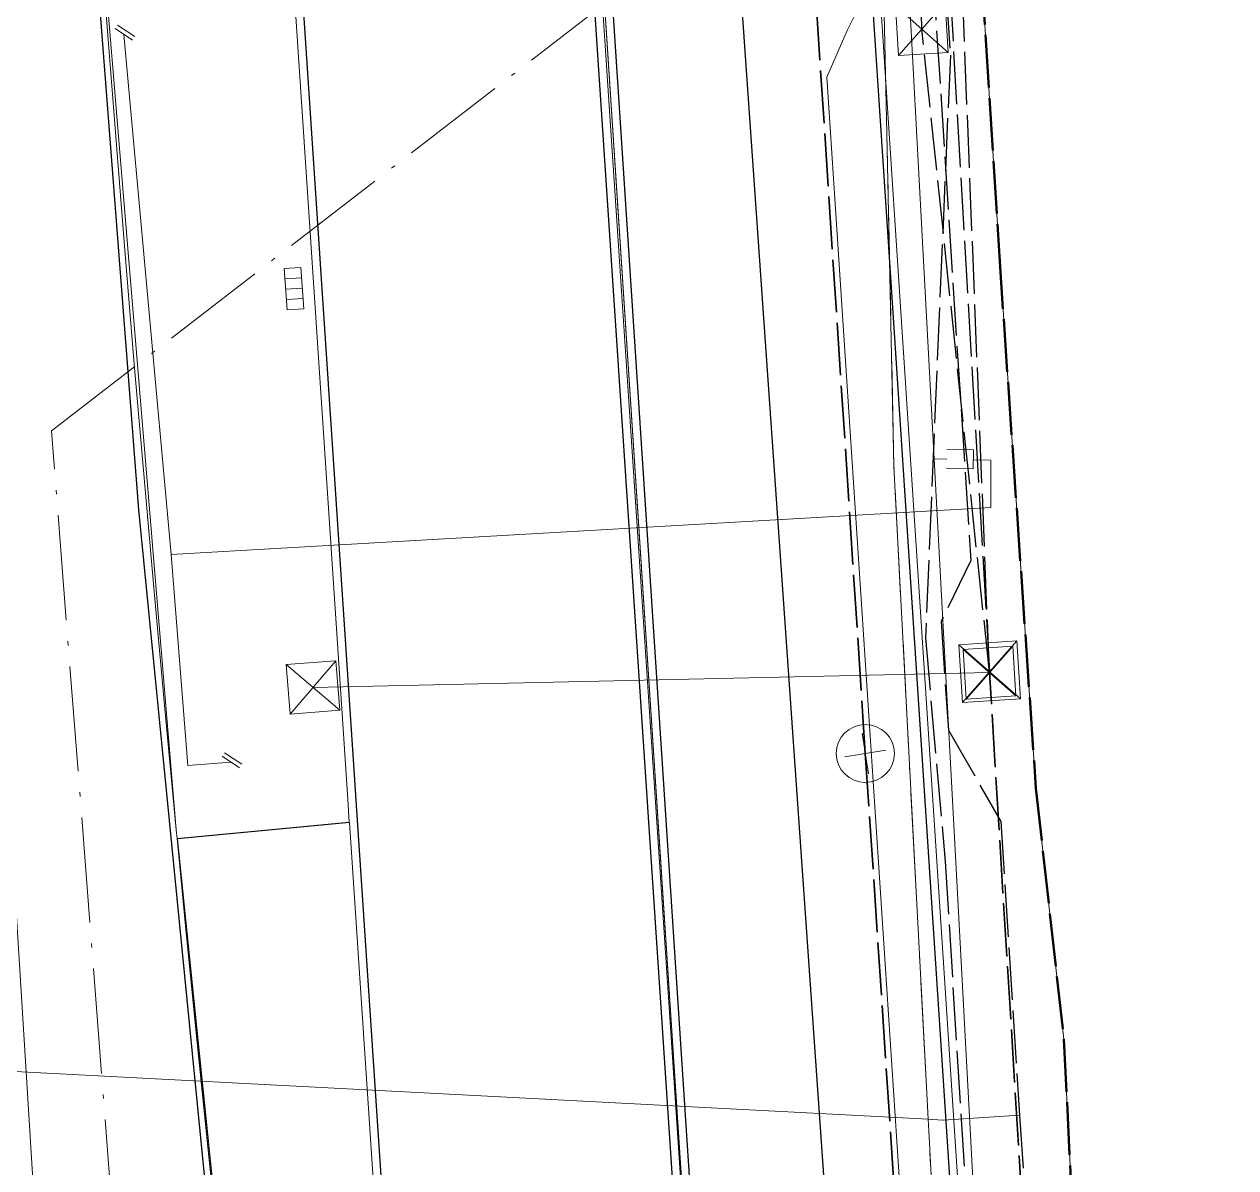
# Model space of a CAD drawing. Header units: metres. Extents: x 105014 to 106600, y 111320 to 118425.
# Drawn here: x 105892.42 to 105921.65, y 117388.45 to 117416.04 of the extents above; entities that cross this region are included whole.
import ezdxf

# ---------------------------------------------------------------- set-up
doc = ezdxf.new("R2010")
doc.units = ezdxf.units.M
doc.linetypes.add('DASHDOT', pattern=[3.556, 2.54, -0.508, 0, -0.508])
doc.linetypes.add('DASHED', pattern=[1.524, 1.27, -0.254])
for name, color, linetype, lineweight in [('00-BASE-LIMITE', 7, 'DASHED', 50), ('00-BASE-UE', 42, 'DASHED', 25), ('10-PAV-CALZADA-BRT', 12, 'CONTINUOUS', 30), ('10-PAV-CALZADA-MIXTA', 8, 'CONTINUOUS', 30), ('10-PAV-SARDINEL', 252, 'CONTINUOUS', 13), ('20-EP-ZONA-DURA', 253, 'CONTINUOUS', 13), ('20-EP-ZONA-VERDE', 84, 'CONTINUOUS', 13), ('30-RED-ENEL-EXIST', 13, 'CONTINUOUS', 13), ('30-RED-ENEL-NODOS', 11, 'CONTINUOUS', 13), ('30-RED-ENEL-PROY', 1, 'DASHED', 25), ('30-RED-ETB-EXIST', 145, 'CONTINUOUS', 13), ('30-RED-MOVISTAR-CAMARA', 141, 'CONTINUOUS', 13), ('30-RED-MOVISTAR-PROY', 4, 'DASHED', 25), ('30-RED-VANTI-EXIST', 52, 'CONTINUOUS', 13), ('30-RED-VANTI-PROY', 2, 'DASHED', 25), ('30-RED-VANTI-RETIRO', 8, 'DASHDOT', 13), ('35-RH-ACUE-DOMICILIARIA', 152, 'CONTINUOUS', 9), ('35-RH-ACUE-MENOR-EXIST', 151, 'CONTINUOUS', 13), ('35-RH-ACUE-MENOR-PROY', 5, 'DASHED', 25), ('35-RH-PLUV-COLECTOR', 96, 'CONTINUOUS', 30), ('35-RH-PLUV-NODOS', 94, 'CONTINUOUS', 13), ('35-RH-PLUV-RETIRO', 8, 'DASHDOT', 13), ('36-RH-SAN-COLECTOR-PROY', 6, 'DASHED', 35), ('36-RH-SAN-POZOS', 216, 'CONTINUOUS', 13), ('60-PREDIAL-LOTE', 42, 'CONTINUOUS', 13)]:
    doc.layers.add(name, color=color, linetype=linetype, lineweight=lineweight)

# ---------------------------------------------------------------- blocks, each defined once
blk = doc.blocks.new('CAJA_ENEL')
for p, q in [((-0.6, -0.6), (0.6, 0.6)), ((-0.6, 0.6), (0.6, -0.6))]:
    blk.add_line(p, q)
blk.add_lwpolyline([(-0.6, -0.6), (0.6, -0.6), (0.6, 0.6), (-0.6, 0.6)], close=True)
blk = doc.blocks.new('CAM_MOV_CS_276')
for p, q in [((-0.7, -0.7), (0.7, 0.7)), ((-0.7, 0.7), (0.7, -0.7))]:
    blk.add_line(p, q)
blk.add_lwpolyline([(-0.7, -0.7), (0.7, -0.7), (0.7, 0.7), (-0.7, 0.7)], close=True)
blk = doc.blocks.new('POZO_SAN')
for p, q in [((0, -0.5), (0, 0.5)), ((-0.5, 0), (0.5, 0))]:
    blk.add_line(p, q)
blk.add_circle((0, 0), 0.7)
blk = doc.blocks.new('SUMIDERO')
for p, q in [((-0.25, -0.2), (-0.25, 0.2)), ((0, -0.2), (0, 0.2)), ((0.25, -0.2), (0.25, 0.2))]:
    blk.add_line(p, q)
blk.add_lwpolyline([(-0.5, -0.2), (0.5, -0.2), (0.5, 0.2), (-0.5, 0.2)], close=True)

msp = doc.modelspace()

# ---------------------------------------------------------------- linework, layer by layer
at = {"layer": '00-BASE-LIMITE'}
msp.add_lwpolyline([(105915.2231, 117421.8611), (105915.9441, 117410.4401), (105916.8251, 117397.6051), (105917.4991, 117391.5501), (105917.8291, 117384.9681), (105918.1591, 117378.3861), (105918.5657, 117372.9457), (105918.6411, 117371.9361), (105919.3531, 117364.1101), (105919.7891, 117359.7671), (105920.0695, 117356.7245), (105920.4651, 117352.4581), (105920.9673, 117352.4963), (105921.5563, 117346.8783), (105919.5239, 117346.4409), (105919.6341, 117344.6811), (105919.7211, 117343.0581), (105920.0545, 117343.0961), (105920.6301, 117337.6611), (105920.7547, 117336.3543), (105921.4351, 117327.2285)], dxfattribs=at)
at = {"layer": '00-BASE-UE'}
msp.add_lwpolyline([(105915.2231, 117421.8611), (105915.9441, 117410.4401), (105916.8251, 117397.6051), (105917.4991, 117391.5501), (105917.8291, 117384.9681), (105918.1591, 117378.3861), (105918.5657, 117372.9457), (105918.6411, 117371.9361), (105919.3531, 117364.1101), (105919.7891, 117359.7671), (105920.0695, 117356.7245), (105920.4651, 117352.4581), (105920.9673, 117352.4963), (105921.5563, 117346.8783), (105919.5239, 117346.4409), (105919.6341, 117344.6811), (105919.7211, 117343.0581), (105920.0545, 117343.0961), (105920.6301, 117337.6611), (105920.7547, 117336.3543), (105921.4351, 117327.2285)], dxfattribs=at)
at = {"layer": '10-PAV-CALZADA-BRT'}
for points in [[(105905.1241, 117329.6289), (105904.1029, 117342.0577), (105893.0977, 117507.61), (105890.2717, 117550.1217), (105890.1861, 117551.4089), (105890.1003, 117552.6957), (105890.0141, 117553.9819), (105889.9273, 117555.2675), (105889.8395, 117556.5523), (105889.7507, 117557.8345), (105889.6605, 117559.1177), (105889.5687, 117560.3999), (105889.4751, 117561.6815), (105888.7606, 117574.1956), (105888.4431, 117586.7261)], [(105882.9785, 117584.4545), (105893.5419, 117425.5473), (105895.1807, 117404.3226), (105897.2725, 117383.1377), (105904.5071, 117317.0921), (105905.2214, 117308.7833), (105905.5469, 117300.4503), (105905.4831, 117292.1111), (105905.4192, 117283.7719), (105905.7447, 117275.4389), (105906.4589, 117267.1301), (105914.9533, 117189.5829), (105916.6047, 117177.2078), (105918.8371, 117164.9242), (105921.6455, 117152.7593)], [(105900.0885, 117507.9806), (105918.1927, 117235.6379)]]:
    msp.add_lwpolyline(points, dxfattribs=at)
at = {"layer": '10-PAV-CALZADA-MIXTA'}
for points in [[(105901.8511, 117584.4067), (105901.9395, 117583.2057), (105902.0259, 117582.0057), (105902.1107, 117580.8065), (105902.1937, 117579.6085), (105902.2757, 117578.4087), (105902.3561, 117577.2133), (105902.4357, 117576.0191), (105902.5145, 117574.8259), (105902.5929, 117573.6337), (105902.6709, 117572.4427), (105908.8355, 117478.3238), (105909.4537, 117468.8855), (105910.3257, 117455.5724), (105911.9269, 117431.1261), (105912.5804, 117421.1473), (105913.4026, 117408.5933), (105915.2515, 117380.3655), (105916.0827, 117367.6759), (105916.7363, 117357.6973), (105917.8277, 117341.0329), (105918.4813, 117331.0543)], [(105918.4665, 117235.6525), (105896.4343, 117572.0341), (105896.3563, 117573.2251), (105896.2781, 117574.4161), (105896.1993, 117575.6071), (105896.1199, 117576.7979), (105896.0397, 117577.9887), (105895.9585, 117579.1795), (105895.8759, 117580.3703), (105895.7919, 117581.5609), (105895.7061, 117582.7513), (105895.6183, 117583.9417)]]:
    msp.add_lwpolyline(points, dxfattribs=at)
at = {"layer": '10-PAV-SARDINEL'}
for points in [[(105918.4813, 117331.0543), (105917.8277, 117341.0329), (105916.7363, 117357.6973), (105916.0827, 117367.6759), (105915.2515, 117380.3655), (105913.4026, 117408.5933), (105912.5804, 117421.1473), (105911.9269, 117431.1261), (105910.3257, 117455.5724), (105909.4537, 117468.8855), (105908.8355, 117478.3238), (105902.6709, 117572.4427), (105902.5929, 117573.6337), (105902.5145, 117574.8259), (105902.4357, 117576.0191), (105902.3561, 117577.2133), (105902.2757, 117578.4087), (105902.1937, 117579.6085), (105902.1107, 117580.8065), (105902.0259, 117582.0057), (105901.9395, 117583.2057), (105901.8511, 117584.4067)], [(105902.0506, 117584.4216), (105902.139, 117583.2203), (105902.2254, 117582.02), (105902.3102, 117580.8205), (105902.3932, 117579.6222), (105902.4752, 117578.4222), (105902.5557, 117577.2267), (105902.6353, 117576.0324), (105902.7141, 117574.8391), (105902.7925, 117573.6468), (105902.8705, 117572.4558), (105909.0351, 117478.3369), (105909.6533, 117468.8986), (105910.5253, 117455.5855), (105912.1265, 117431.1392), (105912.78, 117421.1604), (105913.6022, 117408.6064), (105915.4511, 117380.3786), (105916.2823, 117367.689), (105916.9359, 117357.7104), (105918.0273, 117341.046), (105918.6809, 117331.0674)], [(105918.2669, 117235.6394), (105896.2347, 117572.021), (105896.1567, 117573.212), (105896.0785, 117574.403), (105895.9997, 117575.5939), (105895.9204, 117576.7846), (105895.8402, 117577.9752), (105895.759, 117579.1658), (105895.6764, 117580.3564), (105895.5924, 117581.5467), (105895.5066, 117582.7368), (105895.4189, 117583.9269)], [(105895.6183, 117583.9417), (105895.7061, 117582.7513), (105895.7919, 117581.5609), (105895.8759, 117580.3703), (105895.9585, 117579.1795), (105896.0397, 117577.9887), (105896.1199, 117576.7979), (105896.1993, 117575.6071), (105896.2781, 117574.4161), (105896.3563, 117573.2251), (105896.4343, 117572.0341), (105918.4665, 117235.6525)], [(105918.1927, 117235.6379), (105900.0885, 117507.9806)], [(105900.2881, 117507.9939), (105909.8176, 117364.6403), (105918.2669, 117235.6394)]]:
    msp.add_lwpolyline(points, dxfattribs=at)
at = {"layer": '20-EP-ZONA-DURA'}
for points in [[(105896.4741, 117568.3667), (105909.8176, 117364.6403), (105900.2881, 117507.9939), (105897.4559, 117550.5992), (105897.3703, 117551.8868), (105897.2845, 117553.1751), (105897.1981, 117554.4638), (105897.1108, 117555.7531), (105897.0226, 117557.0432), (105896.9332, 117558.3356), (105896.8424, 117559.6271), (105896.75, 117560.919), (105896.6556, 117562.2117), (105896.5591, 117563.5046), (105896.4601, 117564.7982), (105896.3587, 117566.0922), (105896.2545, 117567.3866), (105896.1747, 117568.3471), (105896.4741, 117568.3667)], [(105894.0291, 117421.3722), (105898.6098, 117421.6761), (105900.2275, 117397.3414), (105900.2642, 117396.7887), (105896.1118, 117396.3919), (105896.0913, 117396.6036), (105894.0291, 117421.3722)], [(105894.0291, 117421.3722), (105896.0913, 117396.6036), (105896.0662, 117396.8622), (105895.8079, 117399.605), (105895.5572, 117402.3485), (105895.3141, 117405.0927), (105895.0786, 117407.8376), (105894.8506, 117410.583), (105894.6303, 117413.3292), (105894.4175, 117416.0759), (105894.2124, 117418.8231), (105894.0291, 117421.3722)], [(105897.1916, 117385.7643), (105897.3664, 117384.1303), (105897.1752, 117385.8985), (105896.8865, 117388.6382), (105896.6055, 117391.3788), (105896.3321, 117394.1201), (105896.1118, 117396.3919), (105900.2642, 117396.7887), (105900.2649, 117396.7798), (105896.1211, 117396.3849), (105896.3778, 117393.7342), (105896.6754, 117390.7449), (105896.879, 117388.7525), (105897.1916, 117385.7643)]]:
    msp.add_lwpolyline(points, close=True, dxfattribs=at)
msp.add_lwpolyline([(105915.2231, 117421.8611), (105915.9441, 117410.4401), (105916.8251, 117397.6051), (105917.4991, 117391.5501), (105917.8291, 117384.9681), (105918.1591, 117378.3861), (105918.5657, 117372.9457), (105918.6411, 117371.9361), (105919.3531, 117364.1101), (105919.7891, 117359.7671), (105920.0695, 117356.7245), (105920.4581, 117352.5337), (105919.5411, 117353.0032), (105918.7179, 117353.6227), (105918.0128, 117354.3739), (105917.4467, 117355.2346), (105917.0362, 117356.1795), (105916.9359, 117357.7104), (105916.2823, 117367.689), (105915.4511, 117380.3786), (105913.6022, 117408.6064), (105912.78, 117421.1604)], dxfattribs=at)
at = {"layer": '20-EP-ZONA-VERDE'}
msp.add_lwpolyline([(105904.7059, 117317.1139), (105897.5439, 117382.4965), (105896.1211, 117396.3849), (105900.2677, 117396.7801), (105903.9033, 117342.0445), (105903.9033, 117342.0445), (105904.6332, 117332.7159)], dxfattribs=at)
at = {"layer": '30-RED-ENEL-EXIST'}
msp.add_lwpolyline([(105915.7057, 117400.3929), (105899.3895, 117400.0371)], dxfattribs=at)
at = {"layer": '30-RED-ENEL-PROY'}
for points in [[(105915.7057, 117400.3929), (105914.3071, 117435.6239)], [(105914.0765, 117415.9185), (105913.7123, 117429.5969)], [(105915.7057, 117400.3929), (105914.0765, 117415.9185)], [(105918.6389, 117352.4913), (105915.7057, 117400.3929)]]:
    msp.add_lwpolyline(points, dxfattribs=at)
at = {"layer": '30-RED-ETB-EXIST'}
msp.add_lwpolyline([(105916.326, 117369.179), (105913.449, 117422.763), (105913.394, 117423.452)], dxfattribs=at)
at = {"layer": '30-RED-MOVISTAR-PROY'}
for points in [[(105915.7105, 117400.4153), (105914.7781, 117416.5879)], [(105918.6493, 117352.4769), (105915.7105, 117400.4153)]]:
    msp.add_lwpolyline(points, dxfattribs=at)
at = {"layer": '30-RED-VANTI-EXIST'}
for points in [[(105914.1838, 117390.3987), (105913.9431, 117394.9603), (105913.3997, 117405.3629), (105913.2333, 117413.3911), (105913.0569, 117420.9927), (105913.0495, 117421.3716)], [(105914.2249, 117389.6189), (105889.5781, 117390.9059), (105885.7467, 117391.1084)], [(105914.2249, 117389.6189), (105914.1838, 117390.3987)], [(105914.2645, 117388.8696), (105914.2629, 117388.8993), (105914.2249, 117389.6189)], [(105914.5713, 117389.6008), (105914.2249, 117389.6189)], [(105916.4286, 117389.7164), (105914.5887, 117389.5999), (105914.5713, 117389.6008)], [(105916.2667, 117352.3669), (105915.5895, 117364.6685), (105914.8681, 117377.6583), (105914.2645, 117388.8696)]]:
    msp.add_lwpolyline(points, dxfattribs=at)
at = {"layer": '30-RED-VANTI-PROY'}
for points in [[(105914.5773, 117421.3054), (105914.6809, 117419.4725), (105914.2337, 117418.9189), (105915.2551, 117403.0995), (105914.5361, 117401.6307), (105914.7139, 117399.0021), (105915.9791, 117396.8063), (105916.4286, 117389.7164)], [(105916.4286, 117389.7164), (105916.4285, 117389.7071), (105918.1781, 117364.7947), (105918.8099, 117355.3907), (105918.6046, 117355.229)]]:
    msp.add_lwpolyline(points, dxfattribs=at)
at = {"layer": '30-RED-VANTI-RETIRO'}
for points in [[(105914.1838, 117390.3987), (105913.9431, 117394.9603), (105913.3997, 117405.3629), (105913.2333, 117413.3911), (105913.0569, 117420.9927), (105913.0495, 117421.3716)], [(105914.2249, 117389.6189), (105914.1838, 117390.3987)], [(105914.2645, 117388.8696), (105914.2629, 117388.8993), (105914.2249, 117389.6189)], [(105916.2667, 117352.3669), (105915.5895, 117364.6685), (105914.8681, 117377.6583), (105914.2645, 117388.8696)]]:
    msp.add_lwpolyline(points, dxfattribs=at)
at = {"layer": '35-RH-ACUE-DOMICILIARIA'}
for points in [[(105894.6189, 117415.9298), (105895.035, 117415.6526)], [(105894.6759, 117416.0154), (105895.0921, 117415.7383)], [(105894.8269, 117415.7912), (105895.9648, 117403.2433), (105915.7379, 117404.3745), (105915.7369, 117405.5215), (105915.3154, 117405.5301)], [(105914.6803, 117405.7803), (105915.3202, 117405.7672), (105915.3109, 117405.3087), (105914.671, 117405.3217)], [(105914.6755, 117405.5432), (105914.3443, 117405.5499)], [(105895.9648, 117403.2433), (105896.3689, 117398.1547)], [(105897.1974, 117398.3756), (105897.6136, 117398.0984)], [(105897.2545, 117398.4613), (105897.6706, 117398.1841)], [(105896.3689, 117398.1547), (105897.4055, 117398.237)]]:
    msp.add_lwpolyline(points, dxfattribs=at)
at = {"layer": '35-RH-ACUE-MENOR-EXIST'}
msp.add_lwpolyline([(105915.5235, 117357.9202), (105911.7802, 117414.7626), (105912.2744, 117415.8867), (105912.8291, 117417.0015)], dxfattribs=at)
at = {"layer": '35-RH-ACUE-MENOR-PROY'}
msp.add_lwpolyline([(105901.8731, 117590.5967), (105904.0121, 117561.6038), (105905.7447, 117558.2488), (105908.0118, 117527.5221), (105909.8971, 117501.4721), (105912.1957, 117464.8188), (105911.1605, 117460.727), (105912.5427, 117428.4554), (105913.9786, 117427.3717), (105914.7618, 117415.2913), (105914.1592, 117401.2325), (105914.6359, 117395.8362), (105916.095, 117372.3699), (105917.0135, 117371.5909), (105917.3522, 117367.6981), (105916.4973, 117366.7617), (105917.0563, 117359.4945), (105917.4143, 117355.0265), (105918.1805, 117338.7989), (105919.7298, 117315.3397)], dxfattribs=at)
at = {"layer": '35-RH-PLUV-COLECTOR'}
msp.add_lwpolyline([(105914.4433, 117349.1931), (105909.5621, 117418.9603)], dxfattribs=at)
msp.add_lwpolyline([(105914.4433, 117349.1931), (105909.5621, 117418.9603)], dxfattribs=at)
at = {"layer": '35-RH-PLUV-RETIRO'}
for points in [[(105893.0836, 117406.2284), (105909.5621, 117418.9603)], [(105901.6323, 117349.6761), (105897.127, 117354.273), (105893.0836, 117406.2284)]]:
    msp.add_lwpolyline(points, dxfattribs=at)
at = {"layer": '36-RH-SAN-COLECTOR-PROY'}
for points in [[(105912.7104, 117398.4432), (105909.3368, 117449.974)], [(105912.7104, 117398.4432), (105916.1, 117347.49)]]:
    msp.add_lwpolyline(points, dxfattribs=at)
at = {"layer": '60-PREDIAL-LOTE'}
msp.add_lwpolyline([(105880.3096, 117351.448), (105875.148, 117428.336), (105890.1465, 117428.1206), (105907.5098, 117148.0724), (105897.817, 117158.18), (105892.2728, 117163.1104), (105888.3224, 117195.3692), (105883.3985, 117318.9425), (105883.1337, 117325.5912), (105881.0632, 117351.1488), (105880.3096, 117351.448)], close=True, dxfattribs=at)

# ---------------------------------------------------------------- block references
at = {"layer": '30-RED-ENEL-NODOS'}
for p, rotation in [((105914.0765, 117415.9184), 93.4), ((105915.7056, 117400.3927), 93.8), ((105899.3894, 117400.0371), 94.4)]:
    msp.add_blockref('CAJA_ENEL', p, dxfattribs=dict(at, rotation=rotation))
at = {"layer": '30-RED-MOVISTAR-CAMARA', "rotation": 93.8}
msp.add_blockref('CAM_MOV_CS_276', (105915.7104, 117400.4152), dxfattribs=at)
at = {"layer": '35-RH-PLUV-NODOS', "rotation": 274}
msp.add_blockref('SUMIDERO', (105898.9307, 117409.6549), dxfattribs=at)
msp.add_blockref('SUMIDERO', (105898.9307, 117409.6549), dxfattribs=at)
msp.add_blockref('SUMIDERO', (105898.9307, 117409.6549), dxfattribs=at)
at = {"layer": '36-RH-SAN-POZOS', "rotation": 279}
msp.add_blockref('POZO_SAN', (105912.7104, 117398.4432), dxfattribs=at)

doc.saveas('drawing.dxf')
